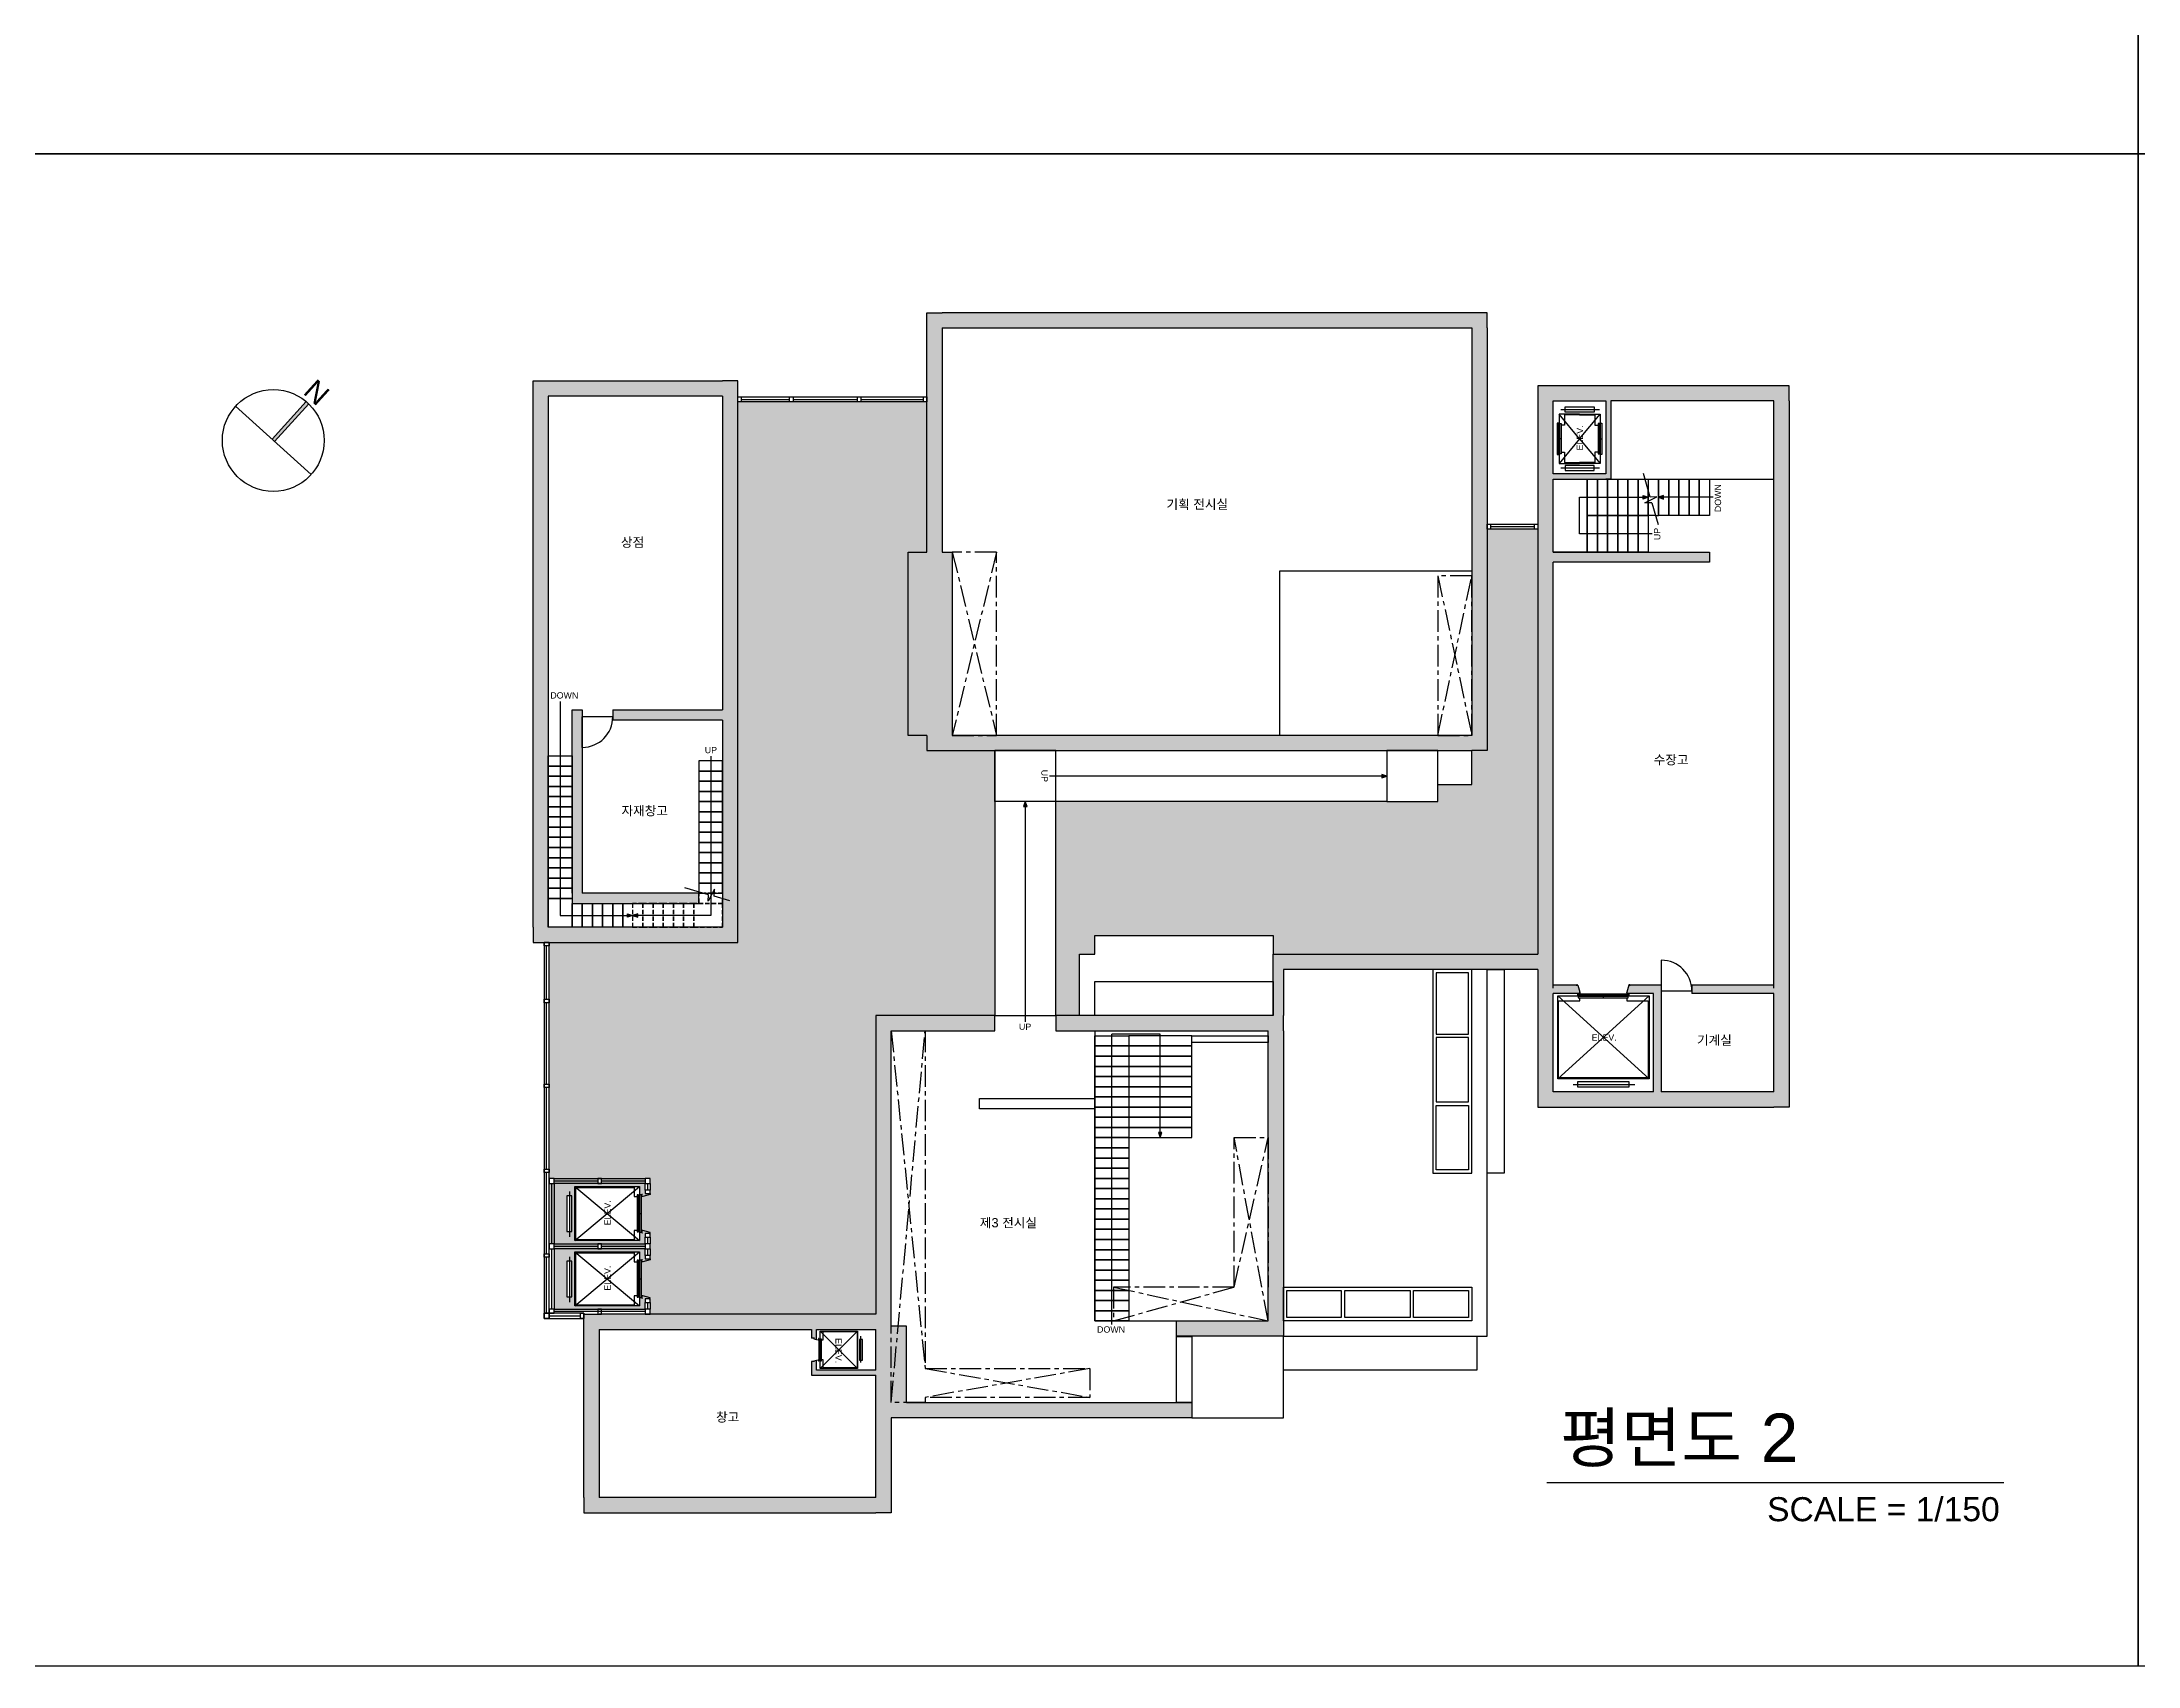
# Model space of a CAD drawing. Header units: millimetres. Extents: x 0 to 336000, y 0 to 193050.
# Drawn here: x 64260 to 126000, y 0 to 47842 of the extents above; entities that cross this region are included whole.
import ezdxf

# ---------------------------------------------------------------- set-up
doc = ezdxf.new("R2010")
doc.units = ezdxf.units.MM
doc.header["$LTSCALE"] = 20
doc.linetypes.add('CENTER', pattern=[50.8, 31.75, -6.35, 6.35, -6.35])
doc.linetypes.add('HIDDEN', pattern=[9.525, 6.35, -3.175])
for name, color, linetype in [('CO-MECH', 1, 'Continuous'), ('개구부 표시', 1, 'CENTER'), ('계단', 3, 'Continuous'), ('단면', 2, 'Continuous'), ('바닥 해치', 5, 'Continuous'), ('유리', 7, 'Continuous'), ('입면', 7, 'Continuous'), ('점선', 6, 'HIDDEN'), ('창호', 4, 'Continuous')]:
    doc.layers.add(name, color=color, linetype=linetype)
doc.styles.get("Standard").update_dxf_attribs({"font": 'arial.ttf'})

# ---------------------------------------------------------------- blocks, each defined once
blk = doc.blocks.new('M-020 PERSON')
at = {"layer": 'CO-MECH'}
for p, q in [((650, 1114), (-685, 1114)), ((525, 1188), (-525, 1188)), ((-525, 1188), (-525, 1038)), ((525, 1038), (525, 1188)), ((-945, 948), (945, 948)), ((945, 948), (-945, -948)), ((-945, 948), (945, -948)), ((-945, -948), (-945, 948)), ((-920, 924), (920, 924)), ((-920, -792), (-920, 924)), ((-525, 1038), (525, 1038)), ((920, 924), (920, -792)), ((945, 948), (945, -948)), ((-500, -948), (-945, -948)), ((-500, -792), (-920, -792)), ((-570, -1022), (-570, -1036)), ((-505, -1016), (-565, -1016)), ((-560, -962), (560, -962)), ((-560, -1002), (-560, -962)), ((560, -1002), (-560, -1002)), ((-559, -1263), (-500, -1047)), ((550, -886), (-540, -886)), ((-540, -886), (-540, -926)), ((-540, -926), (550, -926)), ((-510, -876), (-500, -876)), ((-510, -936), (-500, -936)), ((-500, -876), (-500, -792)), ((-500, -936), (-500, -948)), ((-500, -1046), (-500, -1022)), ((0, -886), (0, -926)), ((0, -962), (0, -1002)), ((500, -792), (500, -876)), ((920, -792), (500, -792)), ((500, -876), (510, -876)), ((510, -936), (500, -936)), ((500, -936), (510, -936)), ((500, -948), (500, -936)), ((945, -948), (500, -948)), ((500, -1046), (500, -1022)), ((559, -1263), (500, -1047)), ((505, -1016), (565, -1016)), ((550, -926), (550, -886)), ((560, -962), (560, -1002)), ((570, -1022), (570, -1036)), ((-590, -1236), (-590, -1262)), ((-585, -1266), (-564, -1266)), ((585, -1266), (564, -1266)), ((590, -1236), (590, -1262))]:
    blk.add_line(p, q, dxfattribs=at)
for centre, start, end in [((-565, -1022), 90, 180), ((-505, -1022), 0, 90), ((-505, -1046), 344.74488, 0), ((505, -1022), 90, 180), ((505, -1046), 180, 195.25512), ((565, -1022), 0, 90), ((-585, -1262), 180, 270), ((-564, -1262), 270, 344.74488), ((564, -1262), 195.25512, 270), ((585, -1262), 270, 0)]:
    blk.add_arc(centre, 5, start, end, dxfattribs=at)

msp = doc.modelspace()

# ---------------------------------------------------------------- hatches: boundary and pattern name
h = msp.add_hatch(color=256)
h.dxf.hatch_style = 1
h.paths.add_polyline_path([(72119, 37179, 0.016671), (72045, 37246), (71038, 36136), (71112, 36069)])
h = msp.add_hatch(color=256)
h.dxf.hatch_style = 1
h.paths.add_polyline_path([(111425, 34378), (111425, 34478), (111575, 34428)])
h = msp.add_hatch(color=256)
h.dxf.hatch_style = 1
h.paths.add_polyline_path([(112025, 34378), (112025, 34478), (111875, 34428)])
h = msp.add_hatch(color=256)
h.dxf.hatch_style = 1
h.paths.add_polyline_path([(103725, 26266), (103725, 26166), (103875, 26216)])
h = msp.add_hatch(color=256)
h.dxf.hatch_style = 1
h.paths.add_polyline_path([(93175, 25316), (93275, 25316), (93225, 25466)])
h = msp.add_hatch(color=256)
h.dxf.hatch_style = 1
h.paths.add_polyline_path([(81509, 22063), (81509, 22163), (81659, 22113)])
h = msp.add_hatch(color=256)
h.dxf.hatch_style = 1
h.paths.add_polyline_path([(81809, 22063), (81809, 22163), (81659, 22113)])
h = msp.add_hatch(color=256)
h.dxf.hatch_style = 1
h.paths.add_polyline_path([(97250, 15716), (97150, 15716), (97200, 15566)])
at = {"layer": '단면'}
h = msp.add_hatch(color=256, dxfattribs=at)
h.dxf.hatch_style = 1
h.paths.add_polyline_path([(83608, 22763), (80175, 22763), (80175, 28163), (79875, 28163), (79875, 22763), (79875, 22463), (83608, 22463)])
h.paths.add_polyline_path([(106825, 39416), (106825, 39866), (90775, 39866), (90325, 39866), (90325, 32816), (89775, 32816), (89775, 27416), (90325, 27416), (90325, 26966), (106375, 26966), (106825, 26966)])
h.paths.add_polyline_path([(91075, 32816), (90775, 32816), (90775, 39416), (106375, 39416), (106375, 27416), (91075, 27416)], flags=16)
h.paths.add_polyline_path([(89275, 18716), (92325, 18716), (92325, 19166), (89275, 19166), (88825, 19166), (88825, 10366), (80675, 10366), (80225, 10366), (80225, 4966), (80225, 4516), (88825, 4516), (89275, 4516), (89275, 7316), (98125, 7316), (98125, 7766), (89725, 7766), (89725, 10016), (89275, 10016), (89275, 10366)])
h.paths.add_polyline_path([(88825, 9916), (88825, 8716), (87075, 8716), (87075, 9012), (86998, 8991), (86996, 8990), (86996, 8988), (86996, 8976), (86997, 8973), (86999, 8973), (86925, 8973), (86925, 8716), (86925, 8566), (88825, 8566), (88825, 4966), (80675, 4966), (80675, 9916), (86925, 9916), (86925, 9659), (86999, 9659), (86997, 9659), (86996, 9656), (86996, 9644), (86996, 9642), (86998, 9641), (87075, 9620), (87075, 9916)], flags=16)
h.paths.add_polyline_path([(100825, 19166), (100825, 20516), (108325, 20516), (108325, 16916), (108325, 16466), (115275, 16466), (115725, 16466), (115725, 37266), (115725, 37716), (108775, 37716), (108325, 37716), (108325, 20966), (100525, 20966), (100525, 20516), (100525, 19166), (94125, 19166), (94125, 18716), (100375, 18716), (100375, 10166), (98125, 10166), (97675, 10166), (97675, 9716), (100825, 9716), (100825, 10166), (100825, 18716)])
h.paths.add_polyline_path([(108775, 19816), (109555, 19816, 0.49453), (109560, 19822), (109501, 20062, 0.338213), (109496, 20066), (108775, 20066), (108775, 32516), (113375, 32516), (113375, 32816), (108775, 32816), (108775, 34966), (110325, 34966), (110475, 34966), (110475, 37266), (115275, 37266), (115275, 20066), (112858, 20066), (112858, 19816), (115275, 19816), (115275, 16916), (111958, 16916), (111958, 20066), (111004, 20066, 0.338213), (110999, 20062), (110940, 19847), (110940, 19845), (110940, 19821, 0.414214), (110945, 19816), (111725, 19816), (111725, 16916), (108775, 16916)], flags=16)
h.paths.add_polyline_path([(108775, 35116), (108775, 37266), (110325, 37266), (110325, 35116)], flags=16)
h = msp.add_hatch(color=256, dxfattribs=at)
h.dxf.hatch_style = 1
h.paths.add_polyline_path([(84758, 37862), (84308, 37862), (78725, 37862), (78725, 37412), (78725, 21763), (78725, 21313), (84308, 21313), (84758, 21313)])
h.paths.add_polyline_path([(84308, 21763), (79175, 21763), (79175, 37412), (84308, 37412), (84308, 28163), (81075, 28163), (81075, 27863), (84308, 27863)], flags=16)
h.paths.add_polyline_path([(83608, 22463), (79875, 22463), (79875, 22763), (79875, 28163), (80175, 28163), (80175, 22763), (83608, 22763)], flags=0)
h.paths.add_polyline_path([(83608, 22763), (80175, 22763), (80175, 28163), (79875, 28163), (79875, 22763), (79875, 22463), (83608, 22463)], flags=0)
at = {"layer": '바닥 해치'}
h = msp.add_hatch(dxfattribs=at)
h.set_pattern_fill('AR-B816', color=256)
h.paths.add_polyline_path([(92325, 25466), (92325, 26966), (90325, 26966), (90325, 27416), (89775, 27416), (89775, 32816), (90325, 32816), (90325, 37237), (84758, 37237), (84758, 21313), (84308, 21313), (79200, 21313), (79200, 14366), (79350, 14366), (79350, 14216), (79200, 14216), (79200, 12441), (79350, 12441), (79350, 12291), (79350, 10516), (82026, 10516), (82026, 10714), (82026, 10814), (82171, 10814, 0.414214), (82176, 10819, 2.626455), (82173, 10845), (81957, 10903, 0.066661), (81956, 10904, 2.975354), (81926, 10899), (81926, 10834), (81931, 10834, -0.414214), (81926, 10839), (81926, 10904), (81956, 10904), (82176, 10844), (82176, 10819), (82176, 10714), (82176, 10516), (82176, 10366), (88825, 10366), (88825, 19166), (89275, 19166), (92325, 19166)])
h.paths.add_polyline_path([(82176, 14366), (82176, 14216), (82176, 14018), (82176, 13918), (82176, 13888), (81956, 13828), (81926, 13828), (81926, 13888), (81911, 13888), (81926, 13833, 0.414214), (81931, 13828), (81956, 13828, 0.066661), (81957, 13829), (82173, 13887, 2.1046), (82171, 13908, 1), (82171, 13918), (82146, 13918), (82026, 13918), (82026, 14018), (82026, 14216), (82026, 14366)], flags=16)
h.paths.add_polyline_path([(81858, 14123), (81858, 13828), (81836, 13828), (81836, 12828), (81858, 12828), (81858, 12533), (79961, 12533), (79961, 14123)], flags=16)
h.paths.add_polyline_path([(80910, 13328), (81701, 12665), (81701, 12558), (79991, 12558), (79986, 12554), (79986, 14103), (79991, 14098), (81701, 14098), (81701, 13992)], flags=0)
h.paths.add_polyline_path([(82176, 12743), (82176, 12638), (82176, 12441), (82176, 12291), (82176, 12094), (82176, 11994), (82176, 11964), (81956, 11904), (81926, 11904), (81926, 11964), (81911, 11964), (81926, 11909, 0.414214), (81931, 11904), (81956, 11904, 0.066661), (81957, 11904), (82173, 11962, 2.1046), (82171, 11984, 1), (82171, 11994), (82146, 11994), (82026, 11994), (82026, 12094), (82026, 12291), (82026, 12441), (82026, 12638), (82026, 12738), (82171, 12738, 0.472121), (82171, 12760, 0.875009), (82173, 12770), (81957, 12828, 0.066661), (81956, 12828), (81931, 12828, 0.414214), (81926, 12823), (81926, 12758), (81931, 12758, -0.414214), (81926, 12763), (81926, 12828), (81956, 12828), (82176, 12768)], flags=16)
h.paths.add_polyline_path([(80738, 14366), (80738, 14216), (80638, 14216), (80638, 14366)], flags=16)
h.paths.add_polyline_path([(81858, 12199), (81858, 11904), (81836, 11904), (81836, 10904), (81858, 10904), (81858, 10609), (79961, 10609), (79961, 12199)], flags=16)
h.paths.add_polyline_path([(80910, 11404), (81701, 10740), (81701, 10634), (79991, 10634), (79986, 10629), (79986, 12178), (79991, 12174), (81701, 12174), (81701, 12067)], flags=0)
h.paths.add_polyline_path([(79871, 13853), (79871, 12803), (79721, 12803), (79721, 13853)], flags=16)
h.paths.add_polyline_path([(80738, 12441), (80738, 12291), (80638, 12291), (80638, 12441)], flags=16)
h.paths.add_polyline_path([(79871, 11929), (79871, 10879), (79721, 10879), (79721, 11929)], flags=16)
h.paths.add_polyline_path([(108325, 33491), (108225, 33491), (106825, 33491), (106825, 26966), (106375, 26966), (106375, 25966), (105375, 25966), (105375, 25466), (103875, 25466), (94125, 25466), (94125, 19166), (94825, 19166), (94825, 20966), (95275, 20966), (95275, 21516), (100525, 21516), (100525, 20966), (108325, 20966)])
h.paths.add_polyline_path([(81056, 12937), (81056, 13768), (80776, 13768), (80776, 12937)], flags=8)
h.paths.add_polyline_path([(81056, 11012), (81056, 11843), (80776, 11843), (80776, 11012)], flags=8)

# ---------------------------------------------------------------- linework, layer by layer
for p, q in [((72187, 35095), (69964, 37110)), ((71038, 36136), (72045, 37246)), ((71112, 36069), (72119, 37179)), ((111631, 34433), (111432, 35129)), ((109550, 33353), (109550, 34428)), ((109550, 34428), (111425, 34428)), ((111469, 34261), (111824, 34444)), ((111678, 34268), (111469, 34261)), ((111824, 34444), (111631, 34433)), ((111678, 34268), (111861, 33628)), ((113481, 34428), (112025, 34428)), ((111691, 33353), (109550, 33353)), ((79525, 28409), (79525, 22113)), ((83958, 26801), (83958, 22113)), ((103725, 26216), (93937, 26216)), ((93225, 25316), (93225, 18978)), ((83896, 22722), (83200, 22922)), ((84068, 22884), (83885, 22529)), ((84061, 22675), (84068, 22884)), ((83885, 22529), (83896, 22722)), ((84521, 22543), (84061, 22675)), ((79525, 22113), (81509, 22113)), ((83958, 22113), (81809, 22113)), ((95775, 10060), (95775, 18616)), ((97200, 18616), (95775, 18616)), ((97200, 15716), (97200, 18616))]:
    msp.add_line(p, q)
for points in [[(126000, 44550), (126000, 193050), (336000, 193050), (336000, 44550), (126000, 44550)], [(63000, 44550), (63000, 89100), (126000, 89100), (126000, 44550), (63000, 44550)], [(63000, 0), (63000, 44550), (126000, 44550), (126000, 0), (63000, 0)], [(126000, 0), (126000, 44550), (189000, 44550), (189000, 0), (126000, 0)], [(111425, 34478), (111575, 34428), (111425, 34378)], [(112025, 34478), (111875, 34428), (112025, 34378)], [(103725, 26166), (103875, 26216), (103725, 26266)], [(93275, 25316), (93225, 25466), (93175, 25316)], [(81509, 22163), (81659, 22113), (81509, 22063)], [(81809, 22163), (81659, 22113), (81809, 22063)], [(97150, 15716), (97200, 15566), (97250, 15716)]]:
    msp.add_lwpolyline(points, close=True)
msp.add_circle((71075, 36102), 1500)
at = {"layer": 'CO-MECH'}
for p, q in [((109126, 37089), (109976, 37089)), ((109126, 36939), (109126, 37089)), ((109976, 37089), (109976, 36939)), ((108892, 36613), (108892, 35693)), ((108932, 36613), (108892, 36613)), ((108932, 35693), (108932, 36613)), ((109551, 36153), (108945, 36878)), ((109551, 36878), (108945, 36878)), ((108945, 36878), (108945, 36553)), ((108945, 36553), (108957, 36553)), ((108957, 36563), (108957, 36553)), ((108957, 36553), (108957, 36563)), ((108967, 35713), (108967, 36603)), ((108967, 36603), (109007, 36603)), ((109001, 37014), (110136, 37014)), ((109007, 36603), (109007, 35713)), ((109017, 36553), (109017, 36563)), ((109102, 36553), (109017, 36553)), ((109551, 36853), (109102, 36853)), ((109102, 36853), (109102, 36553)), ((109976, 36939), (109126, 36939)), ((109551, 36153), (110157, 36878)), ((109551, 36878), (110157, 36878)), ((109551, 36853), (110000, 36853)), ((110000, 36853), (110000, 36553)), ((110000, 36553), (110085, 36553)), ((110085, 36553), (110085, 36563)), ((110095, 36603), (110095, 35713)), ((110135, 36603), (110095, 36603)), ((110135, 35713), (110135, 36603)), ((110145, 36563), (110145, 36553)), ((110145, 36553), (110145, 36563)), ((110157, 36553), (110145, 36553)), ((110157, 36878), (110157, 36553)), ((110170, 35693), (110170, 36613)), ((110170, 36613), (110210, 36613)), ((110210, 36613), (110210, 35693)), ((108932, 36153), (108892, 36153)), ((109551, 36153), (108945, 35428)), ((109007, 36153), (108967, 36153)), ((109551, 36153), (110157, 35428)), ((110095, 36153), (110135, 36153)), ((110170, 36153), (110210, 36153)), ((108892, 35693), (108932, 35693)), ((108945, 35753), (108945, 35428)), ((108957, 35753), (108945, 35753)), ((108945, 35428), (109551, 35428)), ((108957, 35743), (108957, 35753)), ((109007, 35713), (108967, 35713)), ((109001, 35292), (110136, 35292)), ((109017, 35743), (109017, 35753)), ((109017, 35753), (109102, 35753)), ((109102, 35753), (109102, 35453)), ((109102, 35453), (109551, 35453)), ((109976, 35367), (109126, 35367)), ((109126, 35367), (109126, 35217)), ((109126, 35217), (109976, 35217)), ((110000, 35453), (109551, 35453)), ((110157, 35428), (109551, 35428)), ((109976, 35217), (109976, 35367)), ((110000, 35753), (110000, 35453)), ((110085, 35753), (110000, 35753)), ((110085, 35743), (110085, 35753)), ((110095, 35713), (110135, 35713)), ((110145, 35753), (110157, 35753)), ((110145, 35743), (110145, 35753)), ((110157, 35753), (110157, 35428)), ((110210, 35693), (110170, 35693)), ((109470, 20036), (109470, 20061)), ((109475, 20066), (109496, 20066)), ((109490, 19821), (109490, 19836)), ((109555, 19816), (109495, 19816)), ((109500, 19801), (111000, 19801)), ((109500, 19761), (109500, 19801)), ((111000, 19761), (109500, 19761)), ((109501, 20062), (109560, 19847)), ((109560, 19845), (109560, 19821)), ((110250, 19761), (110250, 19801)), ((110999, 20062), (110940, 19847)), ((110940, 19845), (110940, 19821)), ((110945, 19816), (111005, 19816)), ((111000, 19801), (111000, 19761)), ((111025, 20066), (111004, 20066)), ((111010, 19821), (111010, 19836)), ((111030, 20036), (111030, 20061)), ((108905, 17301), (108905, 19748)), ((111595, 17301), (108905, 19748)), ((108905, 19748), (109560, 19748)), ((108905, 17301), (111595, 19748)), ((108930, 17326), (108930, 19591)), ((108930, 19591), (109560, 19591)), ((110980, 19726), (109510, 19726)), ((109510, 19726), (109510, 19686)), ((109510, 19686), (110980, 19686)), ((109550, 19736), (109560, 19736)), ((109560, 19736), (109550, 19736)), ((109560, 19676), (109550, 19676)), ((109560, 19748), (109560, 19736)), ((109560, 19591), (109560, 19676)), ((110250, 19686), (110250, 19726)), ((110940, 19748), (111595, 19748)), ((110940, 19736), (110940, 19748)), ((110950, 19736), (110940, 19736)), ((110940, 19676), (110940, 19591)), ((110950, 19676), (110940, 19676)), ((110940, 19591), (111570, 19591)), ((110980, 19686), (110980, 19726)), ((111570, 19591), (111570, 17326)), ((111595, 19748), (111595, 17301)), ((111595, 17301), (108905, 17301)), ((111570, 17326), (108930, 17326)), ((109360, 17136), (111175, 17136)), ((111015, 17211), (109485, 17211)), ((109485, 17211), (109485, 17061)), ((109485, 17061), (111015, 17061)), ((111015, 17061), (111015, 17211)), ((79796, 13978), (79796, 12643)), ((79961, 12533), (81858, 14123)), ((79961, 14123), (81858, 12533)), ((81796, 13328), (81836, 13328)), ((81871, 13328), (81911, 13328)), ((79796, 12054), (79796, 10719)), ((79961, 10609), (81858, 12199)), ((79961, 12199), (81858, 10609)), ((81796, 11404), (81836, 11404)), ((81871, 11404), (81911, 11404))]:
    msp.add_line(p, q, dxfattribs=at)
for points in [[(79721, 12803), (79871, 12803), (79871, 13853), (79721, 13853)], [(81836, 13878), (81796, 13878), (81796, 12788), (81836, 12788)], [(81911, 12768), (81871, 12768), (81871, 13888), (81911, 13888)], [(79721, 10879), (79871, 10879), (79871, 11929), (79721, 11929)], [(81836, 11954), (81796, 11954), (81796, 10864), (81836, 10864)], [(81911, 10844), (81871, 10844), (81871, 11964), (81911, 11964)]]:
    msp.add_lwpolyline(points, close=True, dxfattribs=at)
for points in [[(81846, 12818), (81846, 12828), (81858, 12828), (81858, 12533), (79961, 12533), (79961, 14123), (81858, 14123), (81858, 13828), (81846, 13828), (81846, 13838), (81846, 13828)], [(81786, 12818), (81786, 12828), (81701, 12828), (81701, 12558), (79986, 12558), (79986, 14098), (81701, 14098), (81701, 13828), (81786, 13828), (81786, 13838)], [(81846, 10894), (81846, 10904), (81858, 10904), (81858, 10609), (79961, 10609), (79961, 12199), (81858, 12199), (81858, 11904), (81846, 11904), (81846, 11914), (81846, 11904)], [(81786, 10894), (81786, 10904), (81701, 10904), (81701, 10634), (79986, 10634), (79986, 12174), (81701, 12174), (81701, 11904), (81786, 11904), (81786, 11914)]]:
    msp.add_lwpolyline(points, dxfattribs=at)
for points in [[(82146, 13918), (82171, 13918, -0.414214), (82176, 13913), (82176, 13892, -0.338213), (82173, 13887), (81957, 13829, -0.066661), (81956, 13828), (81931, 13828, -0.414214), (81926, 13833), (81926, 13893, -0.414214), (81931, 13898), (81946, 13898)], [(82146, 12738), (82171, 12738, 0.414214), (82176, 12743), (82176, 12765, 0.338213), (82173, 12770), (81957, 12828, 0.066661), (81956, 12828), (81931, 12828, 0.414214), (81926, 12823), (81926, 12763, 0.414214), (81931, 12758), (81946, 12758)], [(82146, 11994), (82171, 11994, -0.414214), (82176, 11989), (82176, 11967, -0.338213), (82173, 11962), (81957, 11904, -0.066661), (81956, 11904), (81931, 11904, -0.414214), (81926, 11909), (81926, 11969, -0.414214), (81931, 11974), (81946, 11974)], [(82146, 10814), (82171, 10814, 0.414214), (82176, 10819), (82176, 10840, 0.338213), (82173, 10845), (81957, 10903, 0.066661), (81956, 10904), (81931, 10904, 0.414214), (81926, 10899), (81926, 10839, 0.414214), (81931, 10834), (81946, 10834)]]:
    msp.add_lwpolyline(points, format="xyb", dxfattribs=at)
for centre, start, end in [((109475, 20061), 90, 180), ((109495, 19821), 180, 270), ((109496, 20061), 15.25512, 90), ((109555, 19821), 270, 0), ((109555, 19845), 0, 15.25512), ((110945, 19845), 164.74488, 180), ((110945, 19821), 180, 270), ((111004, 20061), 90, 164.74488), ((111005, 19821), 270, 0), ((111025, 20061), 0, 90)]:
    msp.add_arc(centre, 5, start, end, dxfattribs=at)
at = {"layer": '개구부 표시'}
for p, q in [((92375, 32816), (91075, 27416)), ((91075, 32816), (92375, 27416)), ((105375, 32116), (106375, 27416)), ((105375, 27416), (106375, 32116)), ((89275, 7766), (90275, 18716)), ((89275, 18716), (90275, 8766)), ((100375, 10166), (99375, 15566)), ((99375, 11166), (100375, 15566)), ((95825, 10166), (99375, 11166)), ((95825, 11166), (100375, 10166)), ((90275, 8766), (95125, 7916)), ((95125, 8766), (90275, 7916))]:
    msp.add_line(p, q, dxfattribs=at)
for points in [[(91075, 27416), (92375, 27416), (92375, 32816), (91075, 32816)], [(105375, 27416), (106375, 27416), (106375, 32116), (105375, 32116)]]:
    msp.add_lwpolyline(points, close=True, dxfattribs=at)
for points in [[(90275, 7916), (90275, 7766), (89275, 7766), (89275, 18716), (90275, 18716), (90275, 8766)], [(99375, 11166), (99375, 15566), (100375, 15566), (100375, 11166)], [(99375, 11166), (95825, 11166), (95825, 10166), (100375, 10166), (100375, 11166)], [(90275, 8766), (95125, 8766), (95125, 7916), (90275, 7916)]]:
    msp.add_lwpolyline(points, dxfattribs=at)
at = {"layer": '계단'}
for p, q in [((111478, 34966), (111875, 34966)), ((111575, 34966), (111575, 34629)), ((111575, 34316), (111575, 34629)), ((111875, 34966), (111875, 33891)), ((113375, 34966), (115275, 34966)), ((111575, 34316), (111575, 34265)), ((111575, 33891), (111575, 34265)), ((111786, 33891), (111575, 33891)), ((111786, 33891), (111875, 33891)), ((84308, 22763), (84308, 22604))]:
    msp.add_line(p, q, dxfattribs=at)
for points in [[(108775, 34966), (109775, 34966), (109775, 32816), (108775, 32816)], [(109775, 34966), (110075, 34966), (110075, 33891), (109775, 33891)], [(110075, 34966), (110375, 34966), (110375, 33891), (110075, 33891)], [(110375, 34966), (110675, 34966), (110675, 33891), (110375, 33891)], [(110675, 34966), (110975, 34966), (110975, 33891), (110675, 33891)], [(110975, 34966), (111275, 34966), (111275, 33891), (110975, 33891)], [(111875, 34966), (112175, 34966), (112175, 33891), (111875, 33891)], [(112175, 34966), (112475, 34966), (112475, 33891), (112175, 33891)], [(112475, 34966), (112775, 34966), (112775, 33891), (112475, 33891)], [(112775, 34966), (113075, 34966), (113075, 33891), (112775, 33891)], [(113075, 34966), (113375, 34966), (113375, 33891), (113075, 33891)], [(109775, 33891), (110075, 33891), (110075, 32816), (109775, 32816)], [(110075, 33891), (110375, 33891), (110375, 32816), (110075, 32816)], [(110375, 33891), (110675, 33891), (110675, 32816), (110375, 32816)], [(110675, 33891), (110975, 33891), (110975, 32816), (110675, 32816)], [(110975, 33891), (111275, 33891), (111275, 32816), (110975, 32816)], [(111275, 33891), (111575, 33891), (111575, 32816), (111275, 32816)], [(79175, 26812), (79875, 26812), (79875, 26512), (79175, 26512)], [(83608, 26363), (84308, 26363), (84308, 26663), (83608, 26663)], [(79175, 26512), (79875, 26512), (79875, 26212), (79175, 26212)], [(79175, 26212), (79875, 26212), (79875, 25912), (79175, 25912)], [(83608, 26063), (84308, 26063), (84308, 26363), (83608, 26363)], [(83608, 25763), (84308, 25763), (84308, 26063), (83608, 26063)], [(79175, 25912), (79875, 25912), (79875, 25612), (79175, 25612)], [(79175, 25612), (79875, 25612), (79875, 25312), (79175, 25312)], [(83608, 25463), (84308, 25463), (84308, 25763), (83608, 25763)], [(83608, 25163), (84308, 25163), (84308, 25463), (83608, 25463)], [(79175, 25312), (79875, 25312), (79875, 25012), (79175, 25012)], [(79175, 25012), (79875, 25012), (79875, 24712), (79175, 24712)], [(79175, 24712), (79875, 24712), (79875, 24412), (79175, 24412)], [(83608, 24863), (84308, 24863), (84308, 25163), (83608, 25163)], [(83608, 24563), (84308, 24563), (84308, 24863), (83608, 24863)], [(79175, 24412), (79875, 24412), (79875, 24112), (79175, 24112)], [(79175, 24112), (79875, 24112), (79875, 23812), (79175, 23812)], [(83608, 24263), (84308, 24263), (84308, 24563), (83608, 24563)], [(83608, 23963), (84308, 23963), (84308, 24263), (83608, 24263)], [(79175, 23812), (79875, 23812), (79875, 23512), (79175, 23512)], [(79175, 23512), (79875, 23512), (79875, 23212), (79175, 23212)], [(83608, 23663), (84308, 23663), (84308, 23963), (83608, 23963)], [(83608, 23363), (84308, 23363), (84308, 23663), (83608, 23663)], [(79175, 23212), (79875, 23212), (79875, 22912), (79175, 22912)], [(79175, 22912), (79875, 22912), (79875, 22612), (79175, 22612)], [(83608, 23063), (84308, 23063), (84308, 23363), (83608, 23363)], [(79175, 22612), (79875, 22612), (79875, 21763), (79175, 21763)], [(79875, 21763), (79875, 22463), (80175, 22463), (80175, 21763)], [(80175, 21763), (80175, 22463), (80475, 22463), (80475, 21763)], [(80475, 21763), (80475, 22463), (80775, 22463), (80775, 21763)], [(80775, 21763), (80775, 22463), (81075, 22463), (81075, 21763)], [(81075, 21763), (81075, 22463), (81375, 22463), (81375, 21763)], [(95275, 18566), (96275, 18566), (96275, 18266), (95275, 18266)], [(96275, 18266), (98125, 18266), (98125, 18566), (96275, 18566)], [(95275, 18266), (96275, 18266), (96275, 17966), (95275, 17966)], [(95275, 17966), (96275, 17966), (96275, 17666), (95275, 17666)], [(96275, 17966), (98125, 17966), (98125, 18266), (96275, 18266)], [(96275, 17666), (98125, 17666), (98125, 17966), (96275, 17966)], [(95275, 17666), (96275, 17666), (96275, 17366), (95275, 17366)], [(95275, 17366), (96275, 17366), (96275, 17066), (95275, 17066)], [(96275, 17366), (98125, 17366), (98125, 17666), (96275, 17666)], [(96275, 17066), (98125, 17066), (98125, 17366), (96275, 17366)], [(95275, 17066), (96275, 17066), (96275, 16766), (95275, 16766)], [(95275, 16766), (96275, 16766), (96275, 16466), (95275, 16466)], [(96275, 16766), (98125, 16766), (98125, 17066), (96275, 17066)], [(96275, 16466), (98125, 16466), (98125, 16766), (96275, 16766)], [(95275, 16466), (96275, 16466), (96275, 16166), (95275, 16166)], [(95275, 16166), (96275, 16166), (96275, 15866), (95275, 15866)], [(96275, 16166), (98125, 16166), (98125, 16466), (96275, 16466)], [(96275, 15866), (98125, 15866), (98125, 16166), (96275, 16166)], [(95275, 15866), (96275, 15866), (96275, 15566), (95275, 15566)], [(95275, 15566), (96275, 15566), (96275, 15266), (95275, 15266)], [(96275, 15566), (98125, 15566), (98125, 15866), (96275, 15866)], [(95275, 15266), (96275, 15266), (96275, 14966), (95275, 14966)], [(95275, 14966), (96275, 14966), (96275, 14666), (95275, 14666)], [(95275, 14666), (96275, 14666), (96275, 14366), (95275, 14366)], [(95275, 14366), (96275, 14366), (96275, 14066), (95275, 14066)], [(95275, 14066), (96275, 14066), (96275, 13766), (95275, 13766)], [(95275, 13766), (96275, 13766), (96275, 13466), (95275, 13466)], [(95275, 13466), (96275, 13466), (96275, 13166), (95275, 13166)], [(95275, 13166), (96275, 13166), (96275, 12866), (95275, 12866)], [(95275, 12866), (96275, 12866), (96275, 12566), (95275, 12566)], [(95275, 12566), (96275, 12566), (96275, 12266), (95275, 12266)], [(95275, 12266), (96275, 12266), (96275, 11966), (95275, 11966)], [(95275, 11966), (96275, 11966), (96275, 11666), (95275, 11666)], [(95275, 11666), (96275, 11666), (96275, 11366), (95275, 11366)], [(95275, 11366), (96275, 11366), (96275, 11066), (95275, 11066)], [(95275, 11066), (96275, 11066), (96275, 10766), (95275, 10766)], [(95275, 10766), (96275, 10766), (96275, 10466), (95275, 10466)], [(95275, 10466), (96275, 10466), (96275, 10166), (95275, 10166)]]:
    msp.add_lwpolyline(points, close=True, dxfattribs=at)
for points in [[(111575, 34265), (111575, 33891), (111275, 33891), (111275, 34966), (111478, 34966)], [(111575, 34629), (111575, 34316)], [(84064, 22763), (84308, 22763), (84308, 23063), (83608, 23063), (83608, 22805)], [(81659, 21763), (81375, 21763), (81375, 22463), (81659, 22463)], [(83754, 22763), (84006, 22763)]]:
    msp.add_lwpolyline(points, dxfattribs=at)
at = {"layer": '단면'}
for p, q in [((109501, 20062), (109560, 19847)), ((109560, 19845), (109560, 19847)), ((109560, 19845), (109560, 19821)), ((110999, 20062), (110940, 19847)), ((110940, 19845), (110940, 19847)), ((110940, 19845), (110940, 19821)), ((111958, 20066), (111958, 16916)), ((112858, 20066), (112858, 19816)), ((115275, 19816), (112858, 19816)), ((86999, 9659), (86925, 9659)), ((86997, 9659), (86996, 9656)), ((86996, 9656), (86996, 9644)), ((86996, 9644), (86996, 9642)), ((86996, 9642), (86998, 9641)), ((86999, 9659), (86997, 9659)), ((86998, 9641), (87075, 9620)), ((86999, 8973), (86925, 8973)), ((86996, 8990), (86998, 8991)), ((86996, 8988), (86996, 8990)), ((86996, 8976), (86996, 8988)), ((86997, 8973), (86996, 8976)), ((86999, 8973), (86997, 8973)), ((86998, 8991), (87075, 9012)), ((108589, 5408), (122047, 5408))]:
    msp.add_line(p, q, dxfattribs=at)
for points in [[(90325, 32816), (90325, 39866), (90775, 39866)], [(106825, 39416), (106825, 39866), (90775, 39866)], [(90775, 39416), (90775, 32816)], [(90775, 39416), (106375, 39416)], [(106375, 39416), (106375, 27416), (91075, 27416)], [(106825, 39416), (106825, 26966), (106375, 26966)], [(78725, 37412), (78725, 37862), (84308, 37862)], [(84308, 21313), (84758, 21313), (84758, 37862), (84308, 37862)], [(108775, 37716), (108325, 37716), (108325, 20966)], [(115725, 37266), (115725, 37716), (108775, 37716)], [(78725, 21763), (78725, 37412)], [(79175, 37412), (79175, 21763)], [(84308, 37412), (79175, 37412)], [(84308, 37412), (84308, 28163)], [(108775, 35116), (108775, 37266)], [(108775, 37266), (110325, 37266), (110325, 35116), (108775, 35116)], [(115275, 37266), (110475, 37266), (110475, 34966), (110325, 34966)], [(115725, 37266), (115725, 16466), (115275, 16466)], [(115275, 19966), (115275, 37266)], [(108775, 34966), (110325, 34966)], [(108775, 32816), (108775, 34966)], [(90325, 27416), (89775, 27416), (89775, 32816), (90325, 32816)], [(90775, 32816), (91075, 32816), (91075, 27416)], [(108775, 32816), (113375, 32816), (113375, 32516), (108775, 32516)], [(108775, 19966), (108775, 32516)], [(79875, 22763), (79875, 22763), (79875, 28163), (80175, 28163)], [(80175, 28163), (80175, 22763)], [(81075, 28163), (84308, 28163)], [(81075, 28163), (81075, 27863)], [(84308, 27863), (81075, 27863)], [(84308, 27863), (84308, 21763)], [(90325, 27416), (90325, 26966), (106375, 26966)], [(79875, 22763), (79875, 22463), (83608, 22463), (83608, 22763), (80175, 22763)], [(78725, 21763), (78725, 21313), (84308, 21313)], [(84308, 21763), (79175, 21763)], [(100525, 20516), (100525, 20966), (108325, 20966)], [(100525, 19166), (100525, 19166), (100525, 20516)], [(100825, 20516), (100825, 19166)], [(108325, 20516), (100825, 20516)], [(108325, 20516), (108325, 16916)], [(108775, 20066), (109496, 20066)], [(108775, 16916), (108775, 19816)], [(109555, 19816), (108775, 19816)], [(111725, 19816), (110945, 19816)], [(111004, 20066), (111958, 20066)], [(111725, 16916), (111725, 19816)], [(112858, 20066), (115275, 20066)], [(115275, 16916), (115275, 19816)], [(89275, 19166), (88825, 19166), (88825, 10366)], [(89275, 18716), (92325, 18716), (92325, 19166), (89275, 19166)], [(100525, 19166), (94125, 19166), (94125, 18716), (100375, 18716)], [(100825, 18716), (100825, 18716), (100825, 19166)], [(89275, 10366), (89275, 10366), (89275, 18716)], [(100375, 10166), (100375, 10166), (100375, 18716)], [(100825, 18716), (100825, 10166)], [(108325, 16916), (108325, 16466), (115275, 16466)], [(111725, 16916), (108775, 16916)], [(115275, 16916), (111958, 16916)], [(80225, 4966), (80225, 4966), (80225, 10366), (80675, 10366)], [(88825, 10366), (80675, 10366)], [(80675, 9916), (80675, 4966)], [(80675, 9916), (86925, 9916)], [(86925, 9916), (86925, 9916), (86925, 9659)], [(87075, 9916), (88825, 9916)], [(87075, 9620), (87075, 9916)], [(88825, 8716), (88825, 9916)], [(89275, 10016), (89275, 10366)], [(89725, 7766), (89725, 10016), (89275, 10016)], [(100825, 10166), (100825, 10166), (100825, 9716), (97675, 9716), (97675, 10166), (98125, 10166)], [(98125, 10166), (100375, 10166)], [(86925, 8973), (86925, 8716)], [(86925, 8716), (86925, 8566), (88825, 8566)], [(87075, 8716), (87075, 8716), (87075, 9012)], [(88825, 8716), (87075, 8716)], [(88825, 4966), (88825, 8566)], [(89725, 7766), (98125, 7766), (98125, 7316), (89275, 7316)], [(89275, 7316), (89275, 4516), (88825, 4516)], [(80225, 4966), (80225, 4516), (88825, 4516)], [(88825, 4966), (80675, 4966)]]:
    msp.add_lwpolyline(points, dxfattribs=at)
for centre, start, end in [((109496, 20061), 15.25512, 90), ((109555, 19821), 270, 0), ((110945, 19821), 180, 270), ((111004, 20061), 90, 164.74488)]:
    msp.add_arc(centre, 5, start, end, dxfattribs=at)
at = {"layer": '유리'}
for p, q in [((84858, 37312), (86283, 37312)), ((86383, 37312), (88283, 37312)), ((88383, 37312), (90225, 37312)), ((106925, 33566), (108225, 33566)), ((79125, 19641), (79125, 21213)), ((79125, 17141), (79125, 19541)), ((79125, 14641), (79125, 17041)), ((79125, 12141), (79125, 14541)), ((79275, 12441), (79275, 14216)), ((79350, 14291), (80638, 14291)), ((80738, 14291), (82026, 14291)), ((82101, 14216), (82101, 14018)), ((79350, 12366), (80638, 12366)), ((80738, 12366), (82026, 12366)), ((82101, 12638), (82101, 12441)), ((79125, 10391), (79125, 12041)), ((79275, 10516), (79275, 12291)), ((82101, 12291), (82101, 12094)), ((82101, 10714), (82101, 10516)), ((79200, 10316), (80125, 10316)), ((82026, 10441), (79350, 10441))]:
    msp.add_line(p, q, dxfattribs=at)
at = {"layer": '입면'}
for p, q in [((100725, 27416), (100725, 32266)), ((100725, 32266), (106375, 32266)), ((106375, 25966), (106375, 26966)), ((105375, 25966), (106375, 25966)), ((95275, 20966), (95275, 21516)), ((95275, 21516), (100525, 21516)), ((100525, 21516), (100525, 20966)), ((94825, 19166), (94825, 20966)), ((94825, 20966), (95275, 20966)), ((106825, 9716), (106825, 20516)), ((95275, 18716), (95275, 10166)), ((95275, 10166), (97675, 10166)), ((100825, 7316), (100825, 9716)), ((106525, 9716), (106825, 9716)), ((98125, 7316), (100825, 7316))]:
    msp.add_line(p, q, dxfattribs=at)
for points in [[(92325, 19166), (94125, 19166), (94125, 26966), (92325, 26966)], [(92325, 26966), (103875, 26966), (103875, 25466), (92325, 25466)], [(103875, 25466), (105375, 25466), (105375, 26966), (103875, 26966)], [(105225, 14516), (106375, 14516), (106375, 20516), (105225, 20516)], [(107325, 14516), (106825, 14516), (106825, 20516), (107325, 20516)], [(95275, 20166), (100525, 20166), (100525, 19166), (95275, 19166)], [(98125, 18566), (100375, 18566), (100375, 18366), (98125, 18366)], [(91875, 16716), (95275, 16716), (95275, 16416), (91875, 16416)], [(100825, 11166), (106375, 11166), (106375, 10166), (100825, 10166)], [(97675, 9708), (98125, 9708), (98125, 7766), (97675, 7766)], [(100825, 9716), (106525, 9716), (106525, 8716), (100825, 8716)]]:
    msp.add_lwpolyline(points, close=True, dxfattribs=at)
at = {"layer": '점선'}
for p, q in [((83608, 22805), (83608, 22463)), ((83608, 22763), (83754, 22763)), ((83608, 22463), (84308, 22463)), ((84006, 22763), (83754, 22763)), ((84006, 22763), (84064, 22763)), ((84308, 22763), (84064, 22763)), ((84308, 22463), (84308, 22604))]:
    msp.add_line(p, q, dxfattribs=at)
for points in [[(81659, 22463), (81659, 21763), (81959, 21763), (81959, 22463)], [(81959, 22463), (81959, 21763), (82259, 21763), (82259, 22463)], [(82259, 22463), (82259, 21763), (82559, 21763), (82559, 22463)], [(82559, 22463), (82559, 21763), (82859, 21763), (82859, 22463)], [(82859, 22463), (82859, 21763), (83159, 21763), (83159, 22463)], [(83159, 22463), (83159, 21763), (83459, 21763), (83459, 22463)], [(83459, 22463), (83459, 21763), (84308, 21763), (84308, 22463)]]:
    msp.add_lwpolyline(points, close=True, dxfattribs=at)
at = {"layer": '창호'}
for p, q in [((80175, 27063), (80175, 27963)), ((81075, 27963), (80175, 27963)), ((111958, 20791), (111958, 19816)), ((111958, 19891), (112858, 19891)), ((79350, 10516), (82026, 10516))]:
    msp.add_line(p, q, dxfattribs=at)
for points in [[(84758, 37387), (84858, 37387), (84858, 37237), (84758, 37237)], [(84758, 37387), (90325, 37387), (90325, 37237), (84758, 37237)], [(86283, 37387), (86383, 37387), (86383, 37237), (86283, 37237)], [(88283, 37387), (88383, 37387), (88383, 37237), (88283, 37237)], [(90225, 37387), (90325, 37387), (90325, 37237), (90225, 37237)], [(106825, 33641), (108325, 33641), (108325, 33491), (106825, 33491)], [(106825, 33641), (106925, 33641), (106925, 33491), (106825, 33491)], [(108225, 33641), (108325, 33641), (108325, 33491), (108225, 33491)], [(79050, 21313), (79200, 21313), (79200, 21213), (79050, 21213)], [(79050, 10241), (79200, 10241), (79200, 21313), (79050, 21313)], [(105325, 18616), (106275, 18616), (106275, 20416), (105325, 20416)], [(79050, 19641), (79200, 19641), (79200, 19541), (79050, 19541)], [(105325, 16616), (106275, 16616), (106275, 18516), (105325, 18516)], [(79050, 17141), (79200, 17141), (79200, 17041), (79050, 17041)], [(105325, 16516), (106275, 16516), (106275, 14616), (105325, 14616)], [(79050, 14641), (79200, 14641), (79200, 14541), (79050, 14541)], [(79200, 14216), (79350, 14216), (79350, 14366), (79200, 14366)], [(79200, 14216), (79350, 14216), (79350, 12441), (79200, 12441)], [(79350, 14366), (82026, 14366), (82026, 14216), (79350, 14216)], [(80638, 14366), (80638, 14216), (80738, 14216), (80738, 14366)], [(82026, 14216), (82176, 14216), (82176, 14366), (82026, 14366)], [(82026, 14216), (82176, 14216), (82176, 14018), (82026, 14018)], [(82026, 13918), (82176, 13918), (82176, 14018), (82026, 14018)], [(79200, 12291), (79350, 12291), (79350, 12441), (79200, 12441)], [(79350, 12441), (82026, 12441), (82026, 12291), (79350, 12291)], [(80638, 12441), (80638, 12291), (80738, 12291), (80738, 12441)], [(82026, 12638), (82176, 12638), (82176, 12738), (82026, 12738)], [(82026, 12638), (82176, 12638), (82176, 12441), (82026, 12441)], [(82026, 12291), (82176, 12291), (82176, 12441), (82026, 12441)], [(79050, 12141), (79200, 12141), (79200, 12041), (79050, 12041)], [(79200, 12291), (79350, 12291), (79350, 10516), (79200, 10516)], [(82026, 12291), (82176, 12291), (82176, 12094), (82026, 12094)], [(82026, 11994), (82176, 11994), (82176, 12094), (82026, 12094)], [(79200, 10391), (79350, 10391), (79350, 10516), (79200, 10516)], [(80638, 10516), (80638, 10366), (80738, 10366), (80738, 10516)], [(82026, 10714), (82176, 10714), (82176, 10814), (82026, 10814)], [(82026, 10714), (82176, 10714), (82176, 10516), (82026, 10516)], [(82026, 10366), (82176, 10366), (82176, 10516), (82026, 10516)], [(100925, 11066), (102532, 11066), (102532, 10266), (100925, 10266)], [(102632, 11066), (104557, 11066), (104557, 10266), (102632, 10266)], [(104657, 11066), (106275, 11066), (106275, 10266), (104657, 10266)], [(79050, 10391), (79200, 10391), (79200, 10241), (79050, 10241)], [(79050, 10241), (80225, 10241), (80225, 10391), (79050, 10391)], [(80125, 10391), (80225, 10391), (80225, 10241), (80125, 10241)]]:
    msp.add_lwpolyline(points, close=True, dxfattribs=at)
for centre, start, end in [((80175, 27963), 270, 0), ((111958, 19891), 0, 90)]:
    msp.add_arc(centre, 900, start, end, dxfattribs=at)

# ---------------------------------------------------------------- block references
at = {"layer": 'CO-MECH', "xscale": 0.582010582010582, "yscale": 0.582010582010582, "zscale": 0.582010582010582, "rotation": 270}
msp.add_blockref('M-020 PERSON', (87733, 9316), dxfattribs=at)

# ---------------------------------------------------------------- texts
for s, height, rotation, p in [('N', 606, 317.8, (71924, 37500)), ('DOWN', 186.5, 90, (113719, 33991)), ('UP', 186.5, 90, (111929, 33166)), ('UP', 186.5, 270, (93699, 26403))]:
    msp.add_text(s, height=height, rotation=rotation).set_placement(p)
for s, height, p in [('기획 전시실', 272.3, (97384, 34086)), ('상점', 272.3, (81316, 32968)), ('DOWN', 186.5, (79234, 28500)), ('UP', 186.5, (83783, 26891)), ('수장고', 272.3, (111734, 26560)), ('자재창고', 272.3, (81332, 25059)), ('UP', 186.5, (93038, 18740)), ('기계실', 272.3, (113009, 18300)), ('제3 전시실', 272.3, (91885, 12923)), ('DOWN', 186.5, (95338, 9822)), ('창고', 272.3, (84116, 7199)), ('평면도 2', 1422.2, (108981, 6016)), ('SCALE = 1/150', 708.77, (115073, 4267))]:
    msp.add_text(s, height=height).set_placement(p)
at = {"layer": 'CO-MECH'}
for rotation, p in [(90, (109651, 35808)), (90, (81010, 12983)), (90, (81010, 11058)), (270, (87633, 9661))]:
    msp.add_text('ELEV.', height=186.5, rotation=rotation, dxfattribs=at).set_placement(p)
msp.add_text('ELEV.', height=186.5, dxfattribs=at).set_placement((109905, 18425))

doc.saveas('drawing.dxf')
